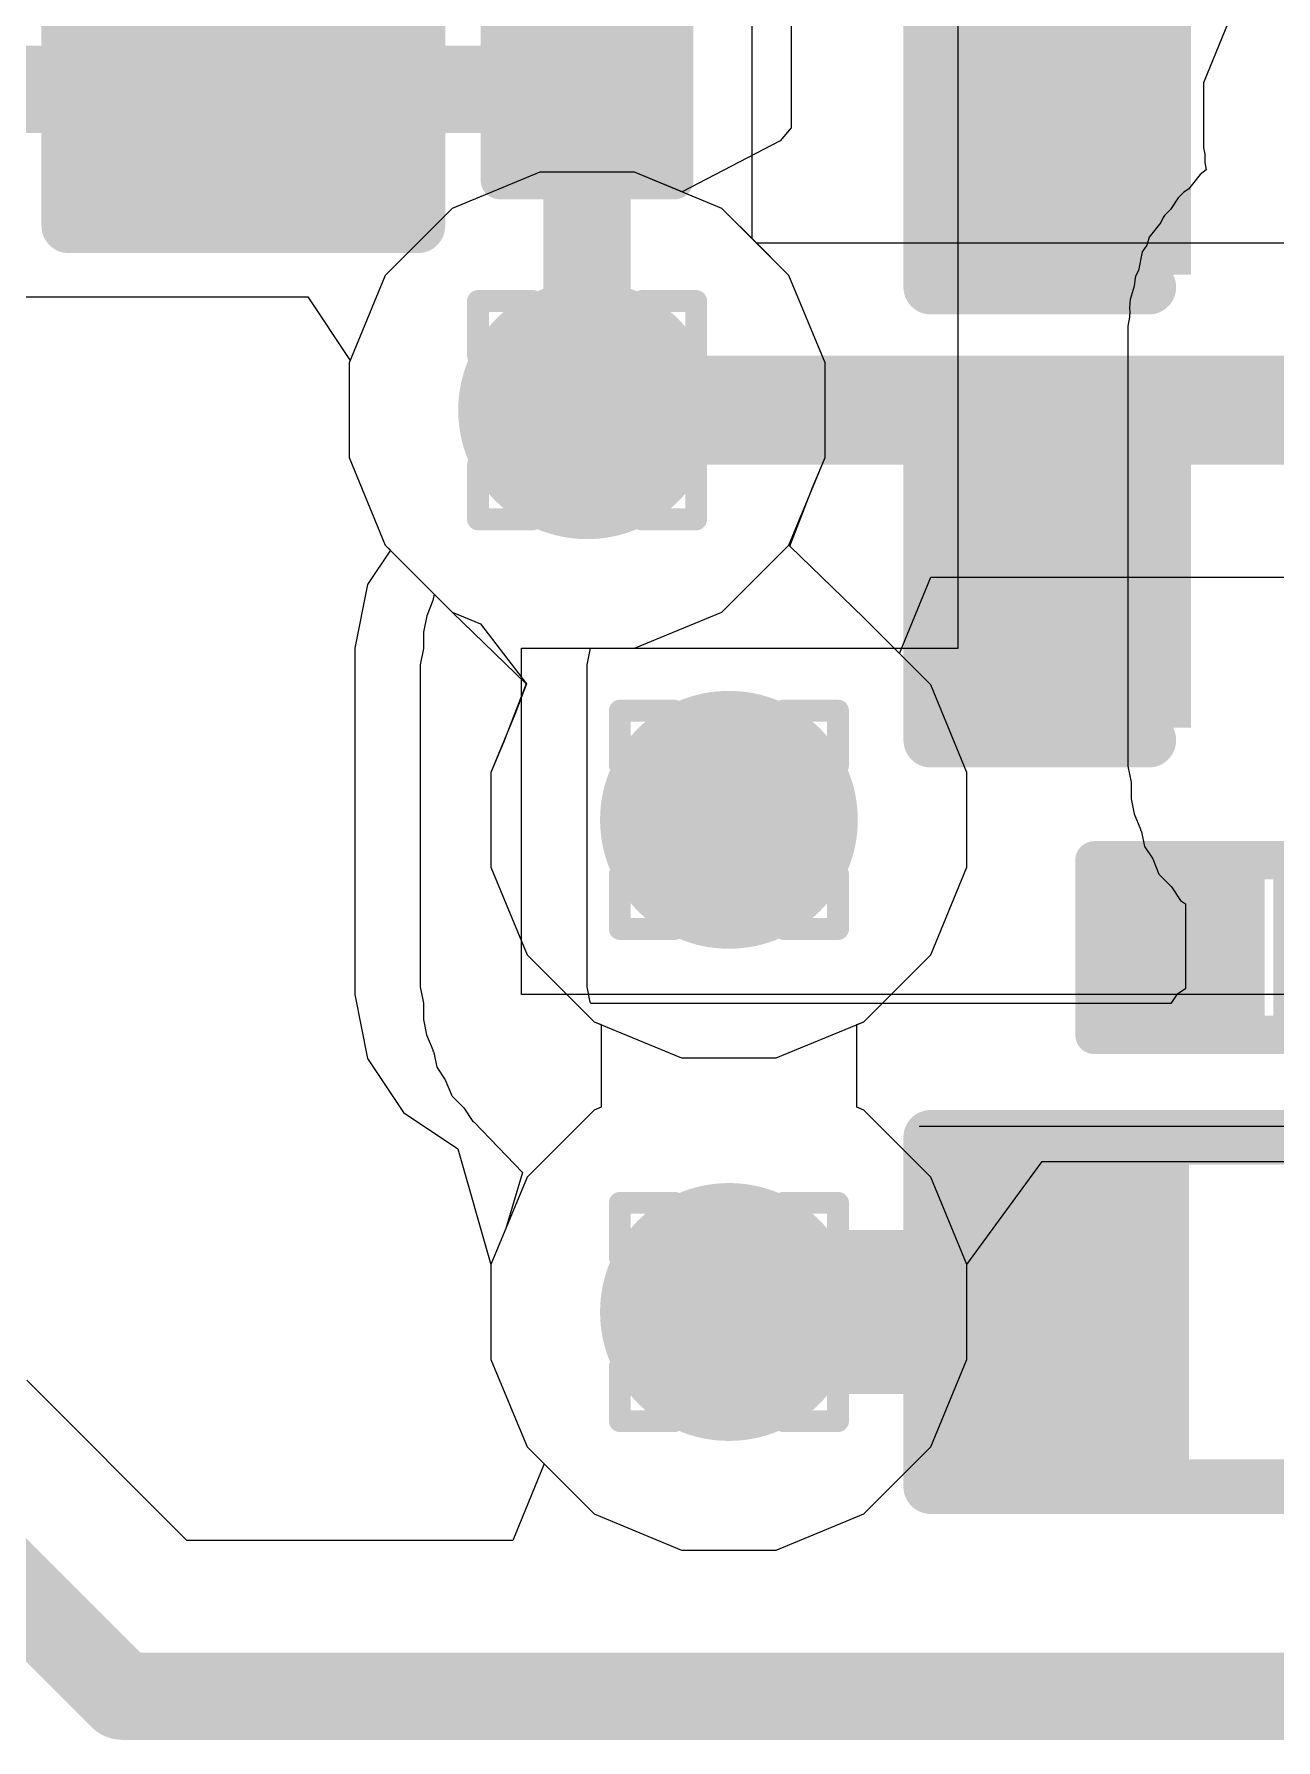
# Model space of a CAD drawing. Header units: inches. Extents: x -11 to 5379, y 0 to 5429.
# Drawn here: x 130.844 to 133.734, y 44.494 to 48.463 of the extents above; entities that cross this region are included whole.
import ezdxf

# ---------------------------------------------------------------- set-up
doc = ezdxf.new("R2010")
doc.units = ezdxf.units.IN
for name, color, linetype in [('Bottom Layer', 5, 'Continuous'), ('Drill Drawing', 1, 'Continuous'), ('GND', 16, 'Continuous'), ('PWR', 76, 'Continuous'), ('Top Layer', 1, 'Continuous'), ('Top Overlay', 2, 'Continuous'), ('Top Paste', 8, 'Continuous'), ('Top Solder', 216, 'Continuous'), ('Via Holes', 16, 'Continuous')]:
    doc.layers.add(name, color=color, linetype=linetype)

# ---------------------------------------------------------------- blocks, each defined once
blk = doc.blocks.new('R___0402_464')
at = {"layer": 'Top Layer'}
for points in [[(-0.6985, -0.3175), (-0.6985, 0.3175), (-0.2413, 0.3175), (-0.2413, -0.3175)], [(0.2413, -0.3175), (0.2413, 0.3175), (0.6985, 0.3175), (0.6985, -0.3175)]]:
    blk.add_hatch(color=1, dxfattribs=at).paths.add_polyline_path(points)
at = {"layer": 'Top Paste'}
for points in [[(-0.6985, -0.3175), (-0.6985, 0.3175), (-0.2413, 0.3175), (-0.2413, -0.3175)], [(0.2413, -0.3175), (0.2413, 0.3175), (0.6985, 0.3175), (0.6985, -0.3175)]]:
    blk.add_hatch(color=8, dxfattribs=at).paths.add_polyline_path(points)
at = {"layer": 'Top Solder'}
for points in [[(-0.7535, -0.3725), (-0.7535, 0.3725), (-0.1863, 0.3725), (-0.1863, -0.3725)], [(0.1863, -0.3725), (0.1863, 0.3725), (0.7535, 0.3725), (0.7535, -0.3725)]]:
    blk.add_hatch(color=216, dxfattribs=at).paths.add_polyline_path(points)
at = {"layer": 'Top Overlay'}
for points in [[(0.7874, 0.4064, 0.127, 0.127, 0), (-0.7874, 0.4064, 0.127, 0.127, 0)], [(-0.7874, 0.4064, 0.127, 0.127, 0), (-0.7874, -0.4064, 0.127, 0.127, 0)], [(0.7874, 0.4064, 0.127, 0.127, 0), (0.7874, -0.4064, 0.127, 0.127, 0)], [(0.7874, -0.4064, 0.127, 0.127, 0), (-0.7874, -0.4064, 0.127, 0.127, 0)], [(0.8128, -0.4318, 0.00323, 0.00323, 0), (-0.8128, -0.4318, 0.00323, 0.00323, 0)]]:
    blk.add_lwpolyline(points, format="xyseb", dxfattribs=at)
for points in [[(-0.8191, 0.4064, 0.0635, 0.0635, 1), (-0.7556, 0.4064, 0.0635, 0.0635, 1)], [(-0.8191, 0.4064, 0.0635, 0.0635, 1), (-0.7556, 0.4064, 0.0635, 0.0635, 1)], [(0.7556, 0.4064, 0.0635, 0.0635, 1), (0.8191, 0.4064, 0.0635, 0.0635, 1)], [(0.7556, 0.4064, 0.0635, 0.0635, 1), (0.8191, 0.4064, 0.0635, 0.0635, 1)], [(-0.8191, -0.4064, 0.0635, 0.0635, 1), (-0.7556, -0.4064, 0.0635, 0.0635, 1)], [(-0.8191, -0.4064, 0.0635, 0.0635, 1), (-0.7556, -0.4064, 0.0635, 0.0635, 1)], [(0.7556, -0.4064, 0.0635, 0.0635, 1), (0.8191, -0.4064, 0.0635, 0.0635, 1)], [(0.7556, -0.4064, 0.0635, 0.0635, 1), (0.8191, -0.4064, 0.0635, 0.0635, 1)], [(-0.8136, -0.4318, 0.00161, 0.00161, 1), (-0.812, -0.4318, 0.00161, 0.00161, 1)], [(0.812, -0.4318, 0.00161, 0.00161, 1), (0.8136, -0.4318, 0.00161, 0.00161, 1)]]:
    blk.add_lwpolyline(points, format="xyseb", close=True, dxfattribs=at)
blk = doc.blocks.new('DFN_2_0_3_0_6__570')
at = {"layer": 'Top Layer'}
for points in [[(-0.33, -0.13), (-0.33, 0.13), (-0.06, 0.13), (-0.06, -0.13)], [(0.06, -0.13), (0.06, 0.13), (0.33, 0.13), (0.33, -0.13)]]:
    blk.add_hatch(color=1, dxfattribs=at).paths.add_polyline_path(points)
at = {"layer": 'Top Paste'}
for points in [[(-0.33, -0.13), (-0.33, 0.13), (-0.06, 0.13), (-0.06, -0.13)], [(0.06, -0.13), (0.06, 0.13), (0.33, 0.13), (0.33, -0.13)]]:
    blk.add_hatch(color=8, dxfattribs=at).paths.add_polyline_path(points)
at = {"layer": 'Top Solder'}
for points in [[(-0.38, -0.18), (-0.38, 0.18), (-0.01, 0.18), (-0.01, -0.18)], [(0.01, -0.18), (0.01, 0.18), (0.38, 0.18), (0.38, -0.18)]]:
    blk.add_hatch(color=216, dxfattribs=at).paths.add_polyline_path(points)
at = {"layer": 'Top Overlay'}
for points in [[(0.4064, 0.2032, 0.0889, 0.0889, 0), (-0.4064, 0.2032, 0.0889, 0.0889, 0)], [(-0.4064, -0.2032, 0.0889, 0.0889, 0), (-0.4064, 0.2032, 0.0889, 0.0889, 0)], [(0.4064, -0.2032, 0.0889, 0.0889, 0), (0.4064, 0.2032, 0.0889, 0.0889, 0)], [(0.4064, -0.2032, 0.0889, 0.0889, 0), (-0.4064, -0.2032, 0.0889, 0.0889, 0)]]:
    blk.add_lwpolyline(points, format="xyseb", dxfattribs=at)
for points in [[(-0.4286, 0.2032, 0.0445, 0.0445, 1), (-0.3842, 0.2032, 0.0445, 0.0445, 1)], [(-0.4286, 0.2032, 0.0445, 0.0445, 1), (-0.3842, 0.2032, 0.0445, 0.0445, 1)], [(0.3842, 0.2032, 0.0445, 0.0445, 1), (0.4286, 0.2032, 0.0445, 0.0445, 1)], [(0.3842, 0.2032, 0.0445, 0.0445, 1), (0.4286, 0.2032, 0.0445, 0.0445, 1)], [(-0.4286, -0.2032, 0.0445, 0.0445, 1), (-0.3842, -0.2032, 0.0445, 0.0445, 1)], [(-0.4286, -0.2032, 0.0445, 0.0445, 1), (-0.3842, -0.2032, 0.0445, 0.0445, 1)], [(0.3842, -0.2032, 0.0445, 0.0445, 1), (0.4286, -0.2032, 0.0445, 0.0445, 1)], [(0.3842, -0.2032, 0.0445, 0.0445, 1), (0.4286, -0.2032, 0.0445, 0.0445, 1)]]:
    blk.add_lwpolyline(points, format="xyseb", close=True, dxfattribs=at)
blk = doc.blocks.new('DFN_2_0_3_0_6__572')
at = {"layer": 'Top Layer'}
for points in [[(-0.33, -0.13), (-0.33, 0.13), (-0.06, 0.13), (-0.06, -0.13)], [(0.06, -0.13), (0.06, 0.13), (0.33, 0.13), (0.33, -0.13)]]:
    blk.add_hatch(color=1, dxfattribs=at).paths.add_polyline_path(points)
at = {"layer": 'Top Paste'}
for points in [[(-0.33, -0.13), (-0.33, 0.13), (-0.06, 0.13), (-0.06, -0.13)], [(0.06, -0.13), (0.06, 0.13), (0.33, 0.13), (0.33, -0.13)]]:
    blk.add_hatch(color=8, dxfattribs=at).paths.add_polyline_path(points)
at = {"layer": 'Top Solder'}
for points in [[(-0.38, -0.18), (-0.38, 0.18), (-0.01, 0.18), (-0.01, -0.18)], [(0.01, -0.18), (0.01, 0.18), (0.38, 0.18), (0.38, -0.18)]]:
    blk.add_hatch(color=216, dxfattribs=at).paths.add_polyline_path(points)
at = {"layer": 'Top Overlay'}
for points in [[(-0.4064, -0.2032, 0.0889, 0.0889, 0), (-0.4064, 0.2032, 0.0889, 0.0889, 0)], [(-0.4064, 0.2032, 0.0889, 0.0889, 0), (0.4064, 0.2032, 0.0889, 0.0889, 0)], [(0.4064, -0.2032, 0.0889, 0.0889, 0), (0.4064, 0.2032, 0.0889, 0.0889, 0)], [(-0.4064, -0.2032, 0.0889, 0.0889, 0), (0.4064, -0.2032, 0.0889, 0.0889, 0)]]:
    blk.add_lwpolyline(points, format="xyseb", dxfattribs=at)
for points in [[(-0.4286, 0.2032, 0.0445, 0.0445, 1), (-0.3842, 0.2032, 0.0445, 0.0445, 1)], [(-0.4286, 0.2032, 0.0445, 0.0445, 1), (-0.3842, 0.2032, 0.0445, 0.0445, 1)], [(0.3842, 0.2032, 0.0445, 0.0445, 1), (0.4286, 0.2032, 0.0445, 0.0445, 1)], [(0.3842, 0.2032, 0.0445, 0.0445, 1), (0.4286, 0.2032, 0.0445, 0.0445, 1)], [(-0.4286, -0.2032, 0.0445, 0.0445, 1), (-0.3842, -0.2032, 0.0445, 0.0445, 1)], [(-0.4286, -0.2032, 0.0445, 0.0445, 1), (-0.3842, -0.2032, 0.0445, 0.0445, 1)], [(0.3842, -0.2032, 0.0445, 0.0445, 1), (0.4286, -0.2032, 0.0445, 0.0445, 1)], [(0.3842, -0.2032, 0.0445, 0.0445, 1), (0.4286, -0.2032, 0.0445, 0.0445, 1)]]:
    blk.add_lwpolyline(points, format="xyseb", close=True, dxfattribs=at)
blk = doc.blocks.new('C___0402_678')
at = {"layer": 'Top Layer'}
for points in [[(-0.6985, -0.3175), (-0.6985, 0.3175), (-0.2413, 0.3175), (-0.2413, -0.3175)], [(0.2413, -0.3175), (0.2413, 0.3175), (0.6985, 0.3175), (0.6985, -0.3175)]]:
    blk.add_hatch(color=1, dxfattribs=at).paths.add_polyline_path(points)
at = {"layer": 'Top Paste'}
for points in [[(-0.6985, -0.3175), (-0.6985, 0.3175), (-0.2413, 0.3175), (-0.2413, -0.3175)], [(0.2413, -0.3175), (0.2413, 0.3175), (0.6985, 0.3175), (0.6985, -0.3175)]]:
    blk.add_hatch(color=8, dxfattribs=at).paths.add_polyline_path(points)
at = {"layer": 'Top Solder'}
for points in [[(-0.7585, -0.3775), (-0.7585, 0.3775), (-0.1813, 0.3775), (-0.1813, -0.3775)], [(0.1813, -0.3775), (0.1813, 0.3775), (0.7585, 0.3775), (0.7585, -0.3775)]]:
    blk.add_hatch(color=216, dxfattribs=at).paths.add_polyline_path(points)
at = {"layer": 'Top Overlay'}
for points in [[(-0.2794, 0.4064, 0.127, 0.127, 0), (-0.7874, 0.4064, 0.127, 0.127, 0)], [(-0.7874, -0.4064, 0.127, 0.127, 0), (-0.7874, 0.4064, 0.127, 0.127, 0)], [(0.7874, 0.4064, 0.127, 0.127, 0), (0.2794, 0.4064, 0.127, 0.127, 0)], [(0.7874, -0.4064, 0.127, 0.127, 0), (0.7874, 0.4064, 0.127, 0.127, 0)], [(-0.2794, -0.4064, 0.127, 0.127, 0), (-0.7874, -0.4064, 0.127, 0.127, 0)], [(0.7874, -0.4064, 0.127, 0.127, 0), (0.2794, -0.4064, 0.127, 0.127, 0)]]:
    blk.add_lwpolyline(points, format="xyseb", dxfattribs=at)
for points in [[(-0.8191, 0.4064, 0.0635, 0.0635, 1), (-0.7556, 0.4064, 0.0635, 0.0635, 1)], [(-0.8191, 0.4064, 0.0635, 0.0635, 1), (-0.7556, 0.4064, 0.0635, 0.0635, 1)], [(-0.3111, 0.4064, 0.0635, 0.0635, 1), (-0.2477, 0.4064, 0.0635, 0.0635, 1)], [(0.2477, 0.4064, 0.0635, 0.0635, 1), (0.3111, 0.4064, 0.0635, 0.0635, 1)], [(0.7556, 0.4064, 0.0635, 0.0635, 1), (0.8191, 0.4064, 0.0635, 0.0635, 1)], [(0.7556, 0.4064, 0.0635, 0.0635, 1), (0.8191, 0.4064, 0.0635, 0.0635, 1)], [(-0.8191, -0.4064, 0.0635, 0.0635, 1), (-0.7556, -0.4064, 0.0635, 0.0635, 1)], [(-0.8191, -0.4064, 0.0635, 0.0635, 1), (-0.7556, -0.4064, 0.0635, 0.0635, 1)], [(-0.3111, -0.4064, 0.0635, 0.0635, 1), (-0.2477, -0.4064, 0.0635, 0.0635, 1)], [(0.2477, -0.4064, 0.0635, 0.0635, 1), (0.3111, -0.4064, 0.0635, 0.0635, 1)], [(0.7556, -0.4064, 0.0635, 0.0635, 1), (0.8191, -0.4064, 0.0635, 0.0635, 1)], [(0.7556, -0.4064, 0.0635, 0.0635, 1), (0.8191, -0.4064, 0.0635, 0.0635, 1)]]:
    blk.add_lwpolyline(points, format="xyseb", close=True, dxfattribs=at)
blk = doc.blocks.new('C___0402_681')
at = {"layer": 'Top Layer'}
for points in [[(-0.6985, -0.3175), (-0.6985, 0.3175), (-0.2413, 0.3175), (-0.2413, -0.3175)], [(0.2413, -0.3175), (0.2413, 0.3175), (0.6985, 0.3175), (0.6985, -0.3175)]]:
    blk.add_hatch(color=1, dxfattribs=at).paths.add_polyline_path(points)
at = {"layer": 'Top Paste'}
for points in [[(-0.6985, -0.3175), (-0.6985, 0.3175), (-0.2413, 0.3175), (-0.2413, -0.3175)], [(0.2413, -0.3175), (0.2413, 0.3175), (0.6985, 0.3175), (0.6985, -0.3175)]]:
    blk.add_hatch(color=8, dxfattribs=at).paths.add_polyline_path(points)
at = {"layer": 'Top Solder'}
for points in [[(-0.7585, -0.3775), (-0.7585, 0.3775), (-0.1813, 0.3775), (-0.1813, -0.3775)], [(0.1813, -0.3775), (0.1813, 0.3775), (0.7585, 0.3775), (0.7585, -0.3775)]]:
    blk.add_hatch(color=216, dxfattribs=at).paths.add_polyline_path(points)
at = {"layer": 'Top Overlay'}
for points in [[(-0.7874, 0.4064, 0.127, 0.127, 0), (-0.2794, 0.4064, 0.127, 0.127, 0)], [(-0.7874, -0.4064, 0.127, 0.127, 0), (-0.7874, 0.4064, 0.127, 0.127, 0)], [(0.2794, 0.4064, 0.127, 0.127, 0), (0.7874, 0.4064, 0.127, 0.127, 0)], [(0.7874, -0.4064, 0.127, 0.127, 0), (0.7874, 0.4064, 0.127, 0.127, 0)], [(-0.7874, -0.4064, 0.127, 0.127, 0), (-0.2794, -0.4064, 0.127, 0.127, 0)], [(0.2794, -0.4064, 0.127, 0.127, 0), (0.7874, -0.4064, 0.127, 0.127, 0)]]:
    blk.add_lwpolyline(points, format="xyseb", dxfattribs=at)
for points in [[(-0.8191, 0.4064, 0.0635, 0.0635, 1), (-0.7556, 0.4064, 0.0635, 0.0635, 1)], [(-0.8191, 0.4064, 0.0635, 0.0635, 1), (-0.7556, 0.4064, 0.0635, 0.0635, 1)], [(-0.3111, 0.4064, 0.0635, 0.0635, 1), (-0.2477, 0.4064, 0.0635, 0.0635, 1)], [(0.2477, 0.4064, 0.0635, 0.0635, 1), (0.3111, 0.4064, 0.0635, 0.0635, 1)], [(0.7556, 0.4064, 0.0635, 0.0635, 1), (0.8191, 0.4064, 0.0635, 0.0635, 1)], [(0.7556, 0.4064, 0.0635, 0.0635, 1), (0.8191, 0.4064, 0.0635, 0.0635, 1)], [(-0.8191, -0.4064, 0.0635, 0.0635, 1), (-0.7556, -0.4064, 0.0635, 0.0635, 1)], [(-0.8191, -0.4064, 0.0635, 0.0635, 1), (-0.7556, -0.4064, 0.0635, 0.0635, 1)], [(-0.3111, -0.4064, 0.0635, 0.0635, 1), (-0.2477, -0.4064, 0.0635, 0.0635, 1)], [(0.2477, -0.4064, 0.0635, 0.0635, 1), (0.3111, -0.4064, 0.0635, 0.0635, 1)], [(0.7556, -0.4064, 0.0635, 0.0635, 1), (0.8191, -0.4064, 0.0635, 0.0635, 1)], [(0.7556, -0.4064, 0.0635, 0.0635, 1), (0.8191, -0.4064, 0.0635, 0.0635, 1)]]:
    blk.add_lwpolyline(points, format="xyseb", close=True, dxfattribs=at)
blk = doc.blocks.new('C___0402_682')
at = {"layer": 'Top Layer'}
for points in [[(-0.6985, -0.3175), (-0.6985, 0.3175), (-0.2413, 0.3175), (-0.2413, -0.3175)], [(0.2413, -0.3175), (0.2413, 0.3175), (0.6985, 0.3175), (0.6985, -0.3175)]]:
    blk.add_hatch(color=1, dxfattribs=at).paths.add_polyline_path(points)
at = {"layer": 'Top Paste'}
for points in [[(-0.6985, -0.3175), (-0.6985, 0.3175), (-0.2413, 0.3175), (-0.2413, -0.3175)], [(0.2413, -0.3175), (0.2413, 0.3175), (0.6985, 0.3175), (0.6985, -0.3175)]]:
    blk.add_hatch(color=8, dxfattribs=at).paths.add_polyline_path(points)
at = {"layer": 'Top Solder'}
for points in [[(-0.7585, -0.3775), (-0.7585, 0.3775), (-0.1813, 0.3775), (-0.1813, -0.3775)], [(0.1813, -0.3775), (0.1813, 0.3775), (0.7585, 0.3775), (0.7585, -0.3775)]]:
    blk.add_hatch(color=216, dxfattribs=at).paths.add_polyline_path(points)
at = {"layer": 'Top Overlay'}
for points in [[(-0.7874, 0.4064, 0.127, 0.127, 0), (-0.2794, 0.4064, 0.127, 0.127, 0)], [(-0.7874, -0.4064, 0.127, 0.127, 0), (-0.7874, 0.4064, 0.127, 0.127, 0)], [(0.2794, 0.4064, 0.127, 0.127, 0), (0.7874, 0.4064, 0.127, 0.127, 0)], [(0.7874, -0.4064, 0.127, 0.127, 0), (0.7874, 0.4064, 0.127, 0.127, 0)], [(-0.7874, -0.4064, 0.127, 0.127, 0), (-0.2794, -0.4064, 0.127, 0.127, 0)], [(0.2794, -0.4064, 0.127, 0.127, 0), (0.7874, -0.4064, 0.127, 0.127, 0)]]:
    blk.add_lwpolyline(points, format="xyseb", dxfattribs=at)
for points in [[(-0.8191, 0.4064, 0.0635, 0.0635, 1), (-0.7556, 0.4064, 0.0635, 0.0635, 1)], [(-0.8191, 0.4064, 0.0635, 0.0635, 1), (-0.7556, 0.4064, 0.0635, 0.0635, 1)], [(-0.3111, 0.4064, 0.0635, 0.0635, 1), (-0.2477, 0.4064, 0.0635, 0.0635, 1)], [(0.2477, 0.4064, 0.0635, 0.0635, 1), (0.3111, 0.4064, 0.0635, 0.0635, 1)], [(0.7556, 0.4064, 0.0635, 0.0635, 1), (0.8191, 0.4064, 0.0635, 0.0635, 1)], [(0.7556, 0.4064, 0.0635, 0.0635, 1), (0.8191, 0.4064, 0.0635, 0.0635, 1)], [(-0.8191, -0.4064, 0.0635, 0.0635, 1), (-0.7556, -0.4064, 0.0635, 0.0635, 1)], [(-0.8191, -0.4064, 0.0635, 0.0635, 1), (-0.7556, -0.4064, 0.0635, 0.0635, 1)], [(-0.3111, -0.4064, 0.0635, 0.0635, 1), (-0.2477, -0.4064, 0.0635, 0.0635, 1)], [(0.2477, -0.4064, 0.0635, 0.0635, 1), (0.3111, -0.4064, 0.0635, 0.0635, 1)], [(0.7556, -0.4064, 0.0635, 0.0635, 1), (0.8191, -0.4064, 0.0635, 0.0635, 1)], [(0.7556, -0.4064, 0.0635, 0.0635, 1), (0.8191, -0.4064, 0.0635, 0.0635, 1)]]:
    blk.add_lwpolyline(points, format="xyseb", close=True, dxfattribs=at)

msp = doc.modelspace()

# ---------------------------------------------------------------- hatches: boundary and pattern name
at = {"layer": 'Bottom Layer'}
h = msp.add_hatch(color=5, dxfattribs=at)
edge = h.paths.add_edge_path()
edge.add_arc((132.1308, 47.5875), 0.3, 0, 360)
h = msp.add_hatch(color=5, dxfattribs=at)
edge = h.paths.add_edge_path()
edge.add_arc((132.461, 46.6344), 0.3, 0, 360)
h = msp.add_hatch(color=5, dxfattribs=at)
edge = h.paths.add_edge_path()
edge.add_arc((132.461, 45.4892), 0.3, 0, 360)
at = {"layer": 'GND'}
h = msp.add_hatch(color=16, dxfattribs=at)
edge = h.paths.add_edge_path()
edge.add_arc((132.1308, 47.5875), 0.3, 0, 360)
h = msp.add_hatch(color=16, dxfattribs=at)
edge = h.paths.add_edge_path()
edge.add_arc((132.461, 46.6344), 0.3, 0, 360)
h = msp.add_hatch(color=16, dxfattribs=at)
edge = h.paths.add_edge_path()
edge.add_arc((132.461, 45.4892), 0.3, 0, 360)
at = {"layer": 'PWR'}
h = msp.add_hatch(color=76, dxfattribs=at)
edge = h.paths.add_edge_path()
edge.add_arc((132.1308, 47.5875), 0.3, 0, 360)
h = msp.add_hatch(color=76, dxfattribs=at)
edge = h.paths.add_edge_path()
edge.add_arc((132.461, 46.6344), 0.3, 0, 360)
h = msp.add_hatch(color=76, dxfattribs=at)
edge = h.paths.add_edge_path()
edge.add_arc((132.461, 45.4892), 0.3, 0, 360)
at = {"layer": 'Top Layer'}
h = msp.add_hatch(color=1, dxfattribs=at)
edge = h.paths.add_edge_path()
edge.add_arc((132.1308, 47.5875), 0.3, 0, 360)
h = msp.add_hatch(color=1, dxfattribs=at)
edge = h.paths.add_edge_path()
edge.add_arc((132.461, 46.6344), 0.3, 0, 360)
h = msp.add_hatch(color=1, dxfattribs=at)
edge = h.paths.add_edge_path()
edge.add_arc((132.461, 45.4892), 0.3, 0, 360)
at = {"layer": 'Via Holes'}
h = msp.add_hatch(color=7, dxfattribs=at)
edge = h.paths.add_edge_path()
edge.add_arc((132.1308, 47.5875), 0.15, 0, 360)
h = msp.add_hatch(color=7, dxfattribs=at)
edge = h.paths.add_edge_path()
edge.add_arc((132.461, 46.6344), 0.15, 0, 360)
h = msp.add_hatch(color=7, dxfattribs=at)
edge = h.paths.add_edge_path()
edge.add_arc((132.461, 45.4892), 0.15, 0, 360)

# ---------------------------------------------------------------- linework, layer by layer
at = {"layer": 'Bottom Layer'}
for p, q in [((132.0206, 48.1415), (131.817, 48.0571)), ((132.241, 48.1415), (132.0206, 48.1415)), ((132.4446, 48.0571), (132.241, 48.1415)), ((131.817, 48.0571), (131.6611, 47.9013)), ((132.5258, 47.9759), (132.4446, 48.0571)), ((137.9232, 47.9759), (132.5258, 47.9759)), ((131.6611, 47.9013), (131.5768, 47.6977)), ((131.5768, 47.6977), (131.5768, 47.4773)), ((131.5768, 47.4773), (131.6611, 47.2736)), ((131.6611, 47.2736), (131.817, 47.1178)), ((132.8577, 47.0212), (132.9313, 47.199)), ((132.9313, 47.199), (137.8496, 47.199)), ((131.817, 47.1178), (131.8824, 47.0907)), ((131.8824, 47.0907), (131.9895, 46.9506)), ((132.9307, 46.9482), (132.8577, 47.0212)), ((131.9895, 46.9506), (131.9629, 46.8796)), ((133.015, 46.7446), (132.9307, 46.9482)), ((131.9629, 46.8796), (131.907, 46.7446)), ((131.907, 46.7446), (131.907, 46.5242)), ((133.015, 46.5242), (133.015, 46.7446)), ((131.907, 46.5242), (131.9913, 46.3206)), ((132.9307, 46.3206), (133.015, 46.5242)), ((131.9913, 46.3206), (132.1472, 46.1647)), ((132.7748, 46.1647), (132.9307, 46.3206)), ((132.1472, 46.1647), (132.1634, 46.158)), ((132.7586, 46.158), (132.7748, 46.1647)), ((132.1634, 46.158), (132.1634, 45.9656)), ((132.7586, 45.9656), (132.7586, 46.158)), ((132.1634, 45.9656), (132.1472, 45.9589)), ((132.7748, 45.9589), (132.7586, 45.9656)), ((132.1472, 45.9589), (131.9913, 45.803)), ((132.9307, 45.803), (132.7748, 45.9589)), ((131.9913, 45.803), (131.907, 45.5994)), ((133.015, 45.5994), (132.9307, 45.803)), ((131.907, 45.5994), (131.907, 45.379)), ((133.015, 45.379), (133.015, 45.5994)), ((131.907, 45.379), (131.9913, 45.1754)), ((132.9307, 45.1754), (133.015, 45.379)), ((131.9913, 45.1754), (132.1472, 45.0196)), ((132.7748, 45.0196), (132.9307, 45.1754)), ((132.1472, 45.0196), (132.3508, 44.9352)), ((132.5712, 44.9352), (132.7748, 45.0196)), ((132.3508, 44.9352), (132.5712, 44.9352))]:
    msp.add_line(p, q, dxfattribs=at)
msp.add_lwpolyline([(132.1308, 47.5875, 0.254, 0.254, 0), (138.0841, 47.5875, 0.254, 0.254, 0)], format="xyseb", dxfattribs=at)
msp.add_lwpolyline([(132.0673, 47.5875, 0.127, 0.127, 1), (132.1943, 47.5875, 0.127, 0.127, 1)], format="xyseb", close=True, dxfattribs=at)
at = {"layer": 'Drill Drawing'}
for points in [[(131.8768, 47.7145, 0.0508, 0.0508, 0), (131.8768, 47.8415, 0.0508, 0.0508, 0)], [(131.8768, 47.8415, 0.0508, 0.0508, 0), (132.0038, 47.8415, 0.0508, 0.0508, 0)], [(132.0038, 47.8415, 0.0508, 0.0508, 0), (132.1308, 47.7145, 0.0508, 0.0508, 0)], [(132.1308, 47.7145, 0.0508, 0.0508, 0), (132.2578, 47.8415, 0.0508, 0.0508, 0)], [(132.2578, 47.8415, 0.0508, 0.0508, 0), (132.3848, 47.8415, 0.0508, 0.0508, 0)], [(132.3848, 47.7145, 0.0508, 0.0508, 0), (132.3848, 47.8415, 0.0508, 0.0508, 0)], [(131.8768, 47.7145, 0.0508, 0.0508, 0), (132.0038, 47.5875, 0.0508, 0.0508, 0)], [(132.2578, 47.5875, 0.0508, 0.0508, 0), (132.3848, 47.7145, 0.0508, 0.0508, 0)], [(131.8768, 47.4605, 0.0508, 0.0508, 0), (132.0038, 47.5875, 0.0508, 0.0508, 0)], [(132.2578, 47.5875, 0.0508, 0.0508, 0), (132.3848, 47.4605, 0.0508, 0.0508, 0)], [(131.8768, 47.3335, 0.0508, 0.0508, 0), (131.8768, 47.4605, 0.0508, 0.0508, 0)], [(132.0038, 47.3335, 0.0508, 0.0508, 0), (132.1308, 47.4605, 0.0508, 0.0508, 0)], [(132.1308, 47.4605, 0.0508, 0.0508, 0), (132.2578, 47.3335, 0.0508, 0.0508, 0)], [(132.3848, 47.3335, 0.0508, 0.0508, 0), (132.3848, 47.4605, 0.0508, 0.0508, 0)], [(131.8768, 47.3335, 0.0508, 0.0508, 0), (132.0038, 47.3335, 0.0508, 0.0508, 0)], [(132.2578, 47.3335, 0.0508, 0.0508, 0), (132.3848, 47.3335, 0.0508, 0.0508, 0)], [(132.207, 46.7614, 0.0508, 0.0508, 0), (132.207, 46.8884, 0.0508, 0.0508, 0)], [(132.207, 46.8884, 0.0508, 0.0508, 0), (132.334, 46.8884, 0.0508, 0.0508, 0)], [(132.334, 46.8884, 0.0508, 0.0508, 0), (132.461, 46.7614, 0.0508, 0.0508, 0)], [(132.461, 46.7614, 0.0508, 0.0508, 0), (132.588, 46.8884, 0.0508, 0.0508, 0)], [(132.588, 46.8884, 0.0508, 0.0508, 0), (132.715, 46.8884, 0.0508, 0.0508, 0)], [(132.715, 46.7614, 0.0508, 0.0508, 0), (132.715, 46.8884, 0.0508, 0.0508, 0)], [(132.207, 46.7614, 0.0508, 0.0508, 0), (132.334, 46.6344, 0.0508, 0.0508, 0)], [(132.588, 46.6344, 0.0508, 0.0508, 0), (132.715, 46.7614, 0.0508, 0.0508, 0)], [(132.207, 46.5074, 0.0508, 0.0508, 0), (132.334, 46.6344, 0.0508, 0.0508, 0)], [(132.588, 46.6344, 0.0508, 0.0508, 0), (132.715, 46.5074, 0.0508, 0.0508, 0)], [(132.207, 46.3804, 0.0508, 0.0508, 0), (132.207, 46.5074, 0.0508, 0.0508, 0)], [(132.334, 46.3804, 0.0508, 0.0508, 0), (132.461, 46.5074, 0.0508, 0.0508, 0)], [(132.461, 46.5074, 0.0508, 0.0508, 0), (132.588, 46.3804, 0.0508, 0.0508, 0)], [(132.715, 46.3804, 0.0508, 0.0508, 0), (132.715, 46.5074, 0.0508, 0.0508, 0)], [(132.207, 46.3804, 0.0508, 0.0508, 0), (132.334, 46.3804, 0.0508, 0.0508, 0)], [(132.588, 46.3804, 0.0508, 0.0508, 0), (132.715, 46.3804, 0.0508, 0.0508, 0)], [(132.207, 45.6162, 0.0508, 0.0508, 0), (132.207, 45.7432, 0.0508, 0.0508, 0)], [(132.207, 45.7432, 0.0508, 0.0508, 0), (132.334, 45.7432, 0.0508, 0.0508, 0)], [(132.334, 45.7432, 0.0508, 0.0508, 0), (132.461, 45.6162, 0.0508, 0.0508, 0)], [(132.461, 45.6162, 0.0508, 0.0508, 0), (132.588, 45.7432, 0.0508, 0.0508, 0)], [(132.588, 45.7432, 0.0508, 0.0508, 0), (132.715, 45.7432, 0.0508, 0.0508, 0)], [(132.715, 45.6162, 0.0508, 0.0508, 0), (132.715, 45.7432, 0.0508, 0.0508, 0)], [(132.207, 45.6162, 0.0508, 0.0508, 0), (132.334, 45.4892, 0.0508, 0.0508, 0)], [(132.588, 45.4892, 0.0508, 0.0508, 0), (132.715, 45.6162, 0.0508, 0.0508, 0)], [(132.207, 45.3622, 0.0508, 0.0508, 0), (132.334, 45.4892, 0.0508, 0.0508, 0)], [(132.588, 45.4892, 0.0508, 0.0508, 0), (132.715, 45.3622, 0.0508, 0.0508, 0)], [(132.207, 45.2352, 0.0508, 0.0508, 0), (132.207, 45.3622, 0.0508, 0.0508, 0)], [(132.334, 45.2352, 0.0508, 0.0508, 0), (132.461, 45.3622, 0.0508, 0.0508, 0)], [(132.461, 45.3622, 0.0508, 0.0508, 0), (132.588, 45.2352, 0.0508, 0.0508, 0)], [(132.715, 45.2352, 0.0508, 0.0508, 0), (132.715, 45.3622, 0.0508, 0.0508, 0)], [(132.207, 45.2352, 0.0508, 0.0508, 0), (132.334, 45.2352, 0.0508, 0.0508, 0)], [(132.588, 45.2352, 0.0508, 0.0508, 0), (132.715, 45.2352, 0.0508, 0.0508, 0)]]:
    msp.add_lwpolyline(points, format="xyseb", dxfattribs=at)
for points in [[(131.8641, 47.8415, 0.0254, 0.0254, 1), (131.8895, 47.8415, 0.0254, 0.0254, 1)], [(131.8641, 47.8415, 0.0254, 0.0254, 1), (131.8895, 47.8415, 0.0254, 0.0254, 1)], [(131.9911, 47.8415, 0.0254, 0.0254, 1), (132.0165, 47.8415, 0.0254, 0.0254, 1)], [(131.9911, 47.8415, 0.0254, 0.0254, 1), (132.0165, 47.8415, 0.0254, 0.0254, 1)], [(132.2451, 47.8415, 0.0254, 0.0254, 1), (132.2705, 47.8415, 0.0254, 0.0254, 1)], [(132.2451, 47.8415, 0.0254, 0.0254, 1), (132.2705, 47.8415, 0.0254, 0.0254, 1)], [(132.3721, 47.8415, 0.0254, 0.0254, 1), (132.3975, 47.8415, 0.0254, 0.0254, 1)], [(132.3721, 47.8415, 0.0254, 0.0254, 1), (132.3975, 47.8415, 0.0254, 0.0254, 1)], [(131.8641, 47.7145, 0.0254, 0.0254, 1), (131.8895, 47.7145, 0.0254, 0.0254, 1)], [(131.8641, 47.7145, 0.0254, 0.0254, 1), (131.8895, 47.7145, 0.0254, 0.0254, 1)], [(132.1181, 47.7145, 0.0254, 0.0254, 1), (132.1435, 47.7145, 0.0254, 0.0254, 1)], [(132.1181, 47.7145, 0.0254, 0.0254, 1), (132.1435, 47.7145, 0.0254, 0.0254, 1)], [(132.3721, 47.7145, 0.0254, 0.0254, 1), (132.3975, 47.7145, 0.0254, 0.0254, 1)], [(132.3721, 47.7145, 0.0254, 0.0254, 1), (132.3975, 47.7145, 0.0254, 0.0254, 1)], [(131.9911, 47.5875, 0.0254, 0.0254, 1), (132.0165, 47.5875, 0.0254, 0.0254, 1)], [(131.9911, 47.5875, 0.0254, 0.0254, 1), (132.0165, 47.5875, 0.0254, 0.0254, 1)], [(132.2451, 47.5875, 0.0254, 0.0254, 1), (132.2705, 47.5875, 0.0254, 0.0254, 1)], [(132.2451, 47.5875, 0.0254, 0.0254, 1), (132.2705, 47.5875, 0.0254, 0.0254, 1)], [(131.8641, 47.4605, 0.0254, 0.0254, 1), (131.8895, 47.4605, 0.0254, 0.0254, 1)], [(131.8641, 47.4605, 0.0254, 0.0254, 1), (131.8895, 47.4605, 0.0254, 0.0254, 1)], [(132.1181, 47.4605, 0.0254, 0.0254, 1), (132.1435, 47.4605, 0.0254, 0.0254, 1)], [(132.1181, 47.4605, 0.0254, 0.0254, 1), (132.1435, 47.4605, 0.0254, 0.0254, 1)], [(132.3721, 47.4605, 0.0254, 0.0254, 1), (132.3975, 47.4605, 0.0254, 0.0254, 1)], [(132.3721, 47.4605, 0.0254, 0.0254, 1), (132.3975, 47.4605, 0.0254, 0.0254, 1)], [(131.8641, 47.3335, 0.0254, 0.0254, 1), (131.8895, 47.3335, 0.0254, 0.0254, 1)], [(131.8641, 47.3335, 0.0254, 0.0254, 1), (131.8895, 47.3335, 0.0254, 0.0254, 1)], [(131.9911, 47.3335, 0.0254, 0.0254, 1), (132.0165, 47.3335, 0.0254, 0.0254, 1)], [(131.9911, 47.3335, 0.0254, 0.0254, 1), (132.0165, 47.3335, 0.0254, 0.0254, 1)], [(132.2451, 47.3335, 0.0254, 0.0254, 1), (132.2705, 47.3335, 0.0254, 0.0254, 1)], [(132.2451, 47.3335, 0.0254, 0.0254, 1), (132.2705, 47.3335, 0.0254, 0.0254, 1)], [(132.3721, 47.3335, 0.0254, 0.0254, 1), (132.3975, 47.3335, 0.0254, 0.0254, 1)], [(132.3721, 47.3335, 0.0254, 0.0254, 1), (132.3975, 47.3335, 0.0254, 0.0254, 1)], [(132.1943, 46.8884, 0.0254, 0.0254, 1), (132.2197, 46.8884, 0.0254, 0.0254, 1)], [(132.1943, 46.8884, 0.0254, 0.0254, 1), (132.2197, 46.8884, 0.0254, 0.0254, 1)], [(132.3213, 46.8884, 0.0254, 0.0254, 1), (132.3467, 46.8884, 0.0254, 0.0254, 1)], [(132.3213, 46.8884, 0.0254, 0.0254, 1), (132.3467, 46.8884, 0.0254, 0.0254, 1)], [(132.5753, 46.8884, 0.0254, 0.0254, 1), (132.6007, 46.8884, 0.0254, 0.0254, 1)], [(132.5753, 46.8884, 0.0254, 0.0254, 1), (132.6007, 46.8884, 0.0254, 0.0254, 1)], [(132.7023, 46.8884, 0.0254, 0.0254, 1), (132.7277, 46.8884, 0.0254, 0.0254, 1)], [(132.7023, 46.8884, 0.0254, 0.0254, 1), (132.7277, 46.8884, 0.0254, 0.0254, 1)], [(132.1943, 46.7614, 0.0254, 0.0254, 1), (132.2197, 46.7614, 0.0254, 0.0254, 1)], [(132.1943, 46.7614, 0.0254, 0.0254, 1), (132.2197, 46.7614, 0.0254, 0.0254, 1)], [(132.4483, 46.7614, 0.0254, 0.0254, 1), (132.4737, 46.7614, 0.0254, 0.0254, 1)], [(132.4483, 46.7614, 0.0254, 0.0254, 1), (132.4737, 46.7614, 0.0254, 0.0254, 1)], [(132.7023, 46.7614, 0.0254, 0.0254, 1), (132.7277, 46.7614, 0.0254, 0.0254, 1)], [(132.7023, 46.7614, 0.0254, 0.0254, 1), (132.7277, 46.7614, 0.0254, 0.0254, 1)], [(132.3213, 46.6344, 0.0254, 0.0254, 1), (132.3467, 46.6344, 0.0254, 0.0254, 1)], [(132.3213, 46.6344, 0.0254, 0.0254, 1), (132.3467, 46.6344, 0.0254, 0.0254, 1)], [(132.5753, 46.6344, 0.0254, 0.0254, 1), (132.6007, 46.6344, 0.0254, 0.0254, 1)], [(132.5753, 46.6344, 0.0254, 0.0254, 1), (132.6007, 46.6344, 0.0254, 0.0254, 1)], [(132.1943, 46.5074, 0.0254, 0.0254, 1), (132.2197, 46.5074, 0.0254, 0.0254, 1)], [(132.1943, 46.5074, 0.0254, 0.0254, 1), (132.2197, 46.5074, 0.0254, 0.0254, 1)], [(132.4483, 46.5074, 0.0254, 0.0254, 1), (132.4737, 46.5074, 0.0254, 0.0254, 1)], [(132.4483, 46.5074, 0.0254, 0.0254, 1), (132.4737, 46.5074, 0.0254, 0.0254, 1)], [(132.7023, 46.5074, 0.0254, 0.0254, 1), (132.7277, 46.5074, 0.0254, 0.0254, 1)], [(132.7023, 46.5074, 0.0254, 0.0254, 1), (132.7277, 46.5074, 0.0254, 0.0254, 1)], [(132.1943, 46.3804, 0.0254, 0.0254, 1), (132.2197, 46.3804, 0.0254, 0.0254, 1)], [(132.1943, 46.3804, 0.0254, 0.0254, 1), (132.2197, 46.3804, 0.0254, 0.0254, 1)], [(132.3213, 46.3804, 0.0254, 0.0254, 1), (132.3467, 46.3804, 0.0254, 0.0254, 1)], [(132.3213, 46.3804, 0.0254, 0.0254, 1), (132.3467, 46.3804, 0.0254, 0.0254, 1)], [(132.5753, 46.3804, 0.0254, 0.0254, 1), (132.6007, 46.3804, 0.0254, 0.0254, 1)], [(132.5753, 46.3804, 0.0254, 0.0254, 1), (132.6007, 46.3804, 0.0254, 0.0254, 1)], [(132.7023, 46.3804, 0.0254, 0.0254, 1), (132.7277, 46.3804, 0.0254, 0.0254, 1)], [(132.7023, 46.3804, 0.0254, 0.0254, 1), (132.7277, 46.3804, 0.0254, 0.0254, 1)], [(132.1943, 45.7432, 0.0254, 0.0254, 1), (132.2197, 45.7432, 0.0254, 0.0254, 1)], [(132.1943, 45.7432, 0.0254, 0.0254, 1), (132.2197, 45.7432, 0.0254, 0.0254, 1)], [(132.3213, 45.7432, 0.0254, 0.0254, 1), (132.3467, 45.7432, 0.0254, 0.0254, 1)], [(132.3213, 45.7432, 0.0254, 0.0254, 1), (132.3467, 45.7432, 0.0254, 0.0254, 1)], [(132.5753, 45.7432, 0.0254, 0.0254, 1), (132.6007, 45.7432, 0.0254, 0.0254, 1)], [(132.5753, 45.7432, 0.0254, 0.0254, 1), (132.6007, 45.7432, 0.0254, 0.0254, 1)], [(132.7023, 45.7432, 0.0254, 0.0254, 1), (132.7277, 45.7432, 0.0254, 0.0254, 1)], [(132.7023, 45.7432, 0.0254, 0.0254, 1), (132.7277, 45.7432, 0.0254, 0.0254, 1)], [(132.1943, 45.6162, 0.0254, 0.0254, 1), (132.2197, 45.6162, 0.0254, 0.0254, 1)], [(132.1943, 45.6162, 0.0254, 0.0254, 1), (132.2197, 45.6162, 0.0254, 0.0254, 1)], [(132.4483, 45.6162, 0.0254, 0.0254, 1), (132.4737, 45.6162, 0.0254, 0.0254, 1)], [(132.4483, 45.6162, 0.0254, 0.0254, 1), (132.4737, 45.6162, 0.0254, 0.0254, 1)], [(132.7023, 45.6162, 0.0254, 0.0254, 1), (132.7277, 45.6162, 0.0254, 0.0254, 1)], [(132.7023, 45.6162, 0.0254, 0.0254, 1), (132.7277, 45.6162, 0.0254, 0.0254, 1)], [(132.3213, 45.4892, 0.0254, 0.0254, 1), (132.3467, 45.4892, 0.0254, 0.0254, 1)], [(132.3213, 45.4892, 0.0254, 0.0254, 1), (132.3467, 45.4892, 0.0254, 0.0254, 1)], [(132.5753, 45.4892, 0.0254, 0.0254, 1), (132.6007, 45.4892, 0.0254, 0.0254, 1)], [(132.5753, 45.4892, 0.0254, 0.0254, 1), (132.6007, 45.4892, 0.0254, 0.0254, 1)], [(132.1943, 45.3622, 0.0254, 0.0254, 1), (132.2197, 45.3622, 0.0254, 0.0254, 1)], [(132.1943, 45.3622, 0.0254, 0.0254, 1), (132.2197, 45.3622, 0.0254, 0.0254, 1)], [(132.4483, 45.3622, 0.0254, 0.0254, 1), (132.4737, 45.3622, 0.0254, 0.0254, 1)], [(132.4483, 45.3622, 0.0254, 0.0254, 1), (132.4737, 45.3622, 0.0254, 0.0254, 1)], [(132.7023, 45.3622, 0.0254, 0.0254, 1), (132.7277, 45.3622, 0.0254, 0.0254, 1)], [(132.7023, 45.3622, 0.0254, 0.0254, 1), (132.7277, 45.3622, 0.0254, 0.0254, 1)], [(132.1943, 45.2352, 0.0254, 0.0254, 1), (132.2197, 45.2352, 0.0254, 0.0254, 1)], [(132.1943, 45.2352, 0.0254, 0.0254, 1), (132.2197, 45.2352, 0.0254, 0.0254, 1)], [(132.3213, 45.2352, 0.0254, 0.0254, 1), (132.3467, 45.2352, 0.0254, 0.0254, 1)], [(132.3213, 45.2352, 0.0254, 0.0254, 1), (132.3467, 45.2352, 0.0254, 0.0254, 1)], [(132.5753, 45.2352, 0.0254, 0.0254, 1), (132.6007, 45.2352, 0.0254, 0.0254, 1)], [(132.5753, 45.2352, 0.0254, 0.0254, 1), (132.6007, 45.2352, 0.0254, 0.0254, 1)], [(132.7023, 45.2352, 0.0254, 0.0254, 1), (132.7277, 45.2352, 0.0254, 0.0254, 1)], [(132.7023, 45.2352, 0.0254, 0.0254, 1), (132.7277, 45.2352, 0.0254, 0.0254, 1)]]:
    msp.add_lwpolyline(points, format="xyseb", close=True, dxfattribs=at)
at = {"layer": 'GND'}
for p, q in [((132.9944, 47.0335), (132.9944, 49.8582)), ((132.6059, 49.4697), (132.6059, 48.2443)), ((132.6059, 48.2443), (132.5799, 48.2141)), ((132.5799, 48.2141), (132.3519, 48.0955)), ((132.0206, 48.1415), (131.817, 48.0571)), ((132.241, 48.1415), (132.0206, 48.1415)), ((132.3519, 48.0955), (132.241, 48.1415)), ((131.817, 48.0571), (131.6611, 47.9013)), ((131.6611, 47.9013), (131.5768, 47.6977)), ((131.5768, 47.6977), (131.5768, 47.4773)), ((131.5768, 47.4773), (131.6611, 47.2736)), ((131.6611, 47.2736), (131.6728, 47.2619)), ((131.6728, 47.2619), (131.6195, 47.1821)), ((131.6195, 47.1821), (131.5899, 47.0335)), ((131.5899, 47.0335), (131.5899, 46.228)), ((131.9784, 46.228), (131.9784, 47.0335)), ((131.9784, 47.0335), (132.9944, 47.0335)), ((131.5899, 46.228), (131.6195, 46.0793)), ((139.2174, 46.228), (131.9784, 46.228)), ((131.6195, 46.0793), (131.7037, 45.9533)), ((131.7037, 45.9533), (131.8297, 45.8691)), ((131.8297, 45.8691), (131.907, 45.5994)), ((133.015, 45.5994), (133.1905, 45.8395)), ((133.1905, 45.8395), (139.2174, 45.8395)), ((131.907, 45.5994), (131.907, 45.379)), ((133.015, 45.379), (133.015, 45.5994)), ((131.907, 45.379), (131.9913, 45.1754)), ((132.9307, 45.1754), (133.015, 45.379)), ((131.9913, 45.1754), (132.1472, 45.0196)), ((132.7748, 45.0196), (132.9307, 45.1754)), ((132.1472, 45.0196), (132.3508, 44.9352)), ((132.5712, 44.9352), (132.7748, 45.0196)), ((132.3508, 44.9352), (132.5712, 44.9352))]:
    msp.add_line(p, q, dxfattribs=at)
at = {"layer": 'PWR'}
for p, q in [((132.0206, 48.1415), (131.817, 48.0571)), ((132.241, 48.1415), (132.0206, 48.1415)), ((132.4446, 48.0571), (132.241, 48.1415)), ((131.817, 48.0571), (131.6611, 47.9013)), ((132.6005, 47.9013), (132.4446, 48.0571)), ((131.6611, 47.9013), (131.5768, 47.6977)), ((132.6848, 47.6977), (132.6005, 47.9013)), ((131.5768, 47.6977), (131.5768, 47.4773)), ((132.6848, 47.4773), (132.6848, 47.6977)), ((131.5768, 47.4773), (131.6611, 47.2736)), ((132.6558, 47.4073), (132.6848, 47.4773)), ((132.6031, 47.271), (132.6558, 47.4073)), ((131.6611, 47.2736), (131.817, 47.1178)), ((132.7748, 47.1041), (132.6031, 47.271)), ((131.817, 47.1178), (131.9887, 46.9508)), ((132.9307, 46.9482), (132.7748, 47.1041)), ((131.9887, 46.9508), (131.936, 46.8145)), ((133.015, 46.7446), (132.9307, 46.9482)), ((131.936, 46.8145), (131.907, 46.7446)), ((131.907, 46.7446), (131.907, 46.5242)), ((133.015, 46.5242), (133.015, 46.7446)), ((131.907, 46.5242), (131.9913, 46.3206)), ((132.9307, 46.3206), (133.015, 46.5242)), ((131.9913, 46.3206), (132.1472, 46.1647)), ((132.7748, 46.1647), (132.9307, 46.3206)), ((132.1472, 46.1647), (132.3508, 46.0804)), ((132.5712, 46.0804), (132.7748, 46.1647)), ((132.3508, 46.0804), (132.5712, 46.0804))]:
    msp.add_line(p, q, dxfattribs=at)
at = {"layer": 'Top Layer'}
for p, q in [((132.5148, 47.9869), (132.5148, 48.6295)), ((133.6234, 48.4897), (133.5654, 48.3496)), ((133.5654, 48.3496), (133.5654, 48.1981)), ((133.5654, 48.1981), (133.5684, 48.1829)), ((133.5719, 48.1468), (133.5583, 48.1356)), ((133.5684, 48.1829), (133.5684, 48.164)), ((133.5684, 48.164), (133.5719, 48.1468)), ((133.5583, 48.1356), (133.5306, 48.1019)), ((133.5069, 48.0817), (133.4889, 48.0548)), ((133.5199, 48.0948), (133.5069, 48.0817)), ((133.5306, 48.1019), (133.5199, 48.0948)), ((133.4716, 48.0359), (133.4666, 48.0239)), ((133.4749, 48.0408), (133.4716, 48.0359)), ((133.4889, 48.0548), (133.4749, 48.0408)), ((132.6005, 47.9013), (132.5148, 47.9869)), ((133.439, 47.9901), (133.4334, 47.9717)), ((133.4666, 48.0239), (133.439, 47.9901)), ((133.4226, 47.9557), (133.4141, 47.9128)), ((133.4334, 47.9717), (133.4226, 47.9557)), ((133.4141, 47.9128), (133.408, 47.9013)), ((132.6848, 47.6977), (132.6005, 47.9013)), ((133.4043, 47.8761), (133.3949, 47.8451)), ((133.4063, 47.8957), (133.4043, 47.8761)), ((133.408, 47.9013), (133.4063, 47.8957)), ((130.7591, 47.8513), (131.4804, 47.8513)), ((131.4804, 47.8513), (131.5792, 47.7035)), ((133.3949, 47.8451), (133.3931, 47.8267)), ((133.3937, 47.8038), (133.3896, 47.7829)), ((133.3931, 47.8267), (133.3944, 47.8137)), ((133.3944, 47.8137), (133.3931, 47.807)), ((133.3931, 47.807), (133.3937, 47.8038)), ((133.3896, 47.7829), (133.3896, 46.7594)), ((131.5792, 47.7035), (131.5768, 47.6977)), ((131.5768, 47.6977), (131.5768, 47.4773)), ((132.6848, 47.4773), (132.6848, 47.6977)), ((131.5768, 47.4773), (131.6611, 47.2736)), ((132.6005, 47.2736), (132.6848, 47.4773)), ((131.6611, 47.2736), (131.7751, 47.1597)), ((132.4446, 47.1178), (132.6005, 47.2736)), ((131.7751, 47.1597), (131.7721, 47.1446)), ((131.7721, 47.1446), (131.7574, 47.1093)), ((132.241, 47.0335), (132.4446, 47.1178)), ((131.7574, 47.1093), (131.7498, 47.071)), ((131.7498, 47.071), (131.7498, 47.0327)), ((132.1308, 46.9952), (132.1384, 47.0335)), ((132.1384, 47.0335), (132.241, 47.0335)), ((131.7498, 47.0327), (131.7423, 46.9952)), ((131.7423, 46.9952), (131.7423, 46.2454)), ((132.1308, 46.2454), (132.1308, 46.9952)), ((133.3896, 46.7594), (133.397, 46.7219)), ((133.397, 46.7219), (133.397, 46.6836)), ((133.397, 46.6836), (133.404, 46.6482)), ((133.404, 46.6482), (133.4187, 46.6129)), ((133.4187, 46.6129), (133.4191, 46.6107)), ((133.4191, 46.6107), (133.4204, 46.6089)), ((133.4204, 46.6089), (133.4213, 46.6066)), ((133.4213, 46.6066), (133.4281, 46.5725)), ((133.4281, 46.5725), (133.4474, 46.5436)), ((133.4474, 46.5436), (133.462, 46.5083)), ((133.462, 46.5083), (133.4639, 46.5054)), ((133.4639, 46.5054), (133.491, 46.4783)), ((133.491, 46.4783), (133.5123, 46.4464)), ((133.5123, 46.4464), (133.5236, 46.4389)), ((133.5236, 46.4389), (133.5236, 46.2413)), ((131.7423, 46.2454), (131.7498, 46.2079)), ((132.1378, 46.21), (132.1308, 46.2454)), ((133.5236, 46.2413), (133.5033, 46.2278)), ((131.7498, 46.2079), (131.7498, 46.1696)), ((132.1398, 46.2071), (132.1378, 46.21)), ((133.4895, 46.2071), (132.1398, 46.2071)), ((133.5033, 46.2278), (133.4895, 46.2071)), ((131.7498, 46.1696), (131.7568, 46.1342)), ((131.7568, 46.1342), (131.7715, 46.0989)), ((131.7715, 46.0989), (131.7719, 46.0967)), ((131.7719, 46.0967), (131.7731, 46.0949)), ((131.7731, 46.0949), (131.7741, 46.0926)), ((131.7741, 46.0926), (131.7809, 46.0585)), ((131.7809, 46.0585), (131.8002, 46.0296)), ((131.8002, 46.0296), (131.8148, 45.9943)), ((131.8148, 45.9943), (131.8167, 45.9914)), ((131.8167, 45.9914), (131.8438, 45.9643)), ((131.8438, 45.9643), (131.8651, 45.9324)), ((131.8651, 45.9324), (131.8676, 45.9307)), ((131.8676, 45.9307), (131.9808, 45.8139)), ((131.9808, 45.8139), (131.9419, 45.6836)), ((131.9419, 45.6836), (131.907, 45.5994)), ((131.907, 45.5994), (131.907, 45.379)), ((131.907, 45.379), (131.9913, 45.1754)), ((131.1992, 44.9577), (130.8264, 45.3306)), ((131.9913, 45.1754), (132.0312, 45.1355)), ((132.0312, 45.1355), (131.9576, 44.9577)), ((131.9576, 44.9577), (131.1992, 44.9577))]:
    msp.add_line(p, q, dxfattribs=at)
for points in [[(129.7128, 48.3339, 0.2032, 0.2032, 0), (131.3306, 48.3339, 0.2032, 0.2032, 0)], [(131.3306, 48.3339, 0.2032, 0.2032, 0), (132.1308, 48.3339, 0.2032, 0.2032, 0)], [(132.1308, 47.5875, 0.2032, 0.2032, 0), (132.1308, 48.3339, 0.2032, 0.2032, 0)], [(132.461, 45.4892, 0.381, 0.381, 0), (133.2481, 45.4892, 0.381, 0.381, 0)], [(130.57, 45.0742, 0.2032, 0.2032, 0), (131.049, 44.5952, 0.2032, 0.2032, 0)], [(131.049, 44.5952, 0.2032, 0.2032, 0), (135.6517, 44.5952, 0.2032, 0.2032, 0)]]:
    msp.add_lwpolyline(points, format="xyseb", dxfattribs=at)
for points in [[(131.2798, 48.3339, 0.1016, 0.1016, 1), (131.3814, 48.3339, 0.1016, 0.1016, 1)], [(131.2798, 48.3339, 0.1016, 0.1016, 1), (131.3814, 48.3339, 0.1016, 0.1016, 1)], [(132.08, 48.3339, 0.1016, 0.1016, 1), (132.1816, 48.3339, 0.1016, 0.1016, 1)], [(132.08, 48.3339, 0.1016, 0.1016, 1), (132.1816, 48.3339, 0.1016, 0.1016, 1)], [(132.08, 47.5875, 0.1016, 0.1016, 1), (132.1816, 47.5875, 0.1016, 0.1016, 1)], [(132.3657, 45.4892, 0.1905, 0.1905, 1), (132.5563, 45.4892, 0.1905, 0.1905, 1)], [(133.1529, 45.4892, 0.1905, 0.1905, 1), (133.3434, 45.4892, 0.1905, 0.1905, 1)], [(130.9982, 44.5952, 0.1016, 0.1016, 1), (131.0998, 44.5952, 0.1016, 0.1016, 1)], [(130.9982, 44.5952, 0.1016, 0.1016, 1), (131.0998, 44.5952, 0.1016, 0.1016, 1)]]:
    msp.add_lwpolyline(points, format="xyseb", close=True, dxfattribs=at)

# ---------------------------------------------------------------- block references
for name, p, rotation in [('C___0402_678', (131.3306, 48.8038), 270), ('DFN_2_0_3_0_6__570', (132.1308, 48.5289), 270), ('R___0402_464', (133.718, 45.4892), 180)]:
    msp.add_blockref(name, p, dxfattribs=dict(rotation=rotation))
for name, p in [('C___0402_681', (133.718, 48.2802)), ('C___0402_682', (133.718, 47.2261)), ('DFN_2_0_3_0_6__572', (133.718, 46.3371))]:
    msp.add_blockref(name, p)

doc.saveas('drawing.dxf')
